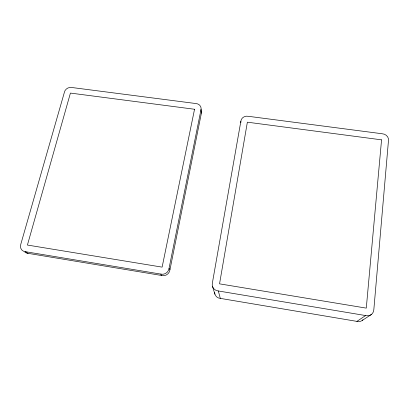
<?xml version="1.0" encoding="UTF-8"?>
<svg xmlns="http://www.w3.org/2000/svg" width="409" height="409" viewBox="0 0 409 409"><rect width="100%" height="100%" fill="white"/><g stroke="black" fill="none" stroke-linecap="round" stroke-linejoin="round"><path stroke-width="0.61" d="M356.904 321.377L365.61 315.554A7.193 6.641 41.3 0 0 373.857 309.373L388.458 140.757A6.391 5.608 15.5 0 0 382.108 133.748L248.375 116.309A6.058 5.455 -2.6 0 0 240.845 121.325L212.435 282.67A6.636 6.585 -24.3 0 0 218.319 290.968L220.308 298.381L356.904 321.377A6.662 6.181 42.9 0 0 362.926 319.812M169.96 269.746L169.065 268.273L200.921 110.093A5.956 5.317 -10.4 0 0 195.722 103.518L71.999 87.531A5.854 5.005 -23.4 0 0 64.392 92.291L20.879 243.979A6.57 5.823 -42.1 0 0 25.532 251.719L28.022 253.34L161.693 275.487A6.508 6.263 -39.2 0 0 169.96 269.746L201.397 113.114A5.895 5.271 -10.4 0 0 201.54 110.798M362.241 320.416L371.372 314.511M25.532 251.719L160.701 274.081A6.585 6.329 -38.8 0 0 169.065 268.273M218.319 290.968L365.61 315.554M160.701 274.081L161.693 275.487M212.527 286.484L214.919 294.194M200.921 110.093L201.397 113.114M240.845 121.325L240.87 122.593M220.308 298.381A6.166 6.145 -40.3 0 1 214.607 292.42M28.022 253.34A6.493 5.767 -42.3 0 1 24.842 252.087M201.013 109.346A5.895 5.271 -10.4 0 1 201.335 110.052M381.556 139.847L366.285 308.12L219.546 283.846L247.368 122.184L381.556 139.847M194.541 109.264L162.128 267.133L27.418 245.052L70.43 93.078L194.541 109.264"/></g></svg>
